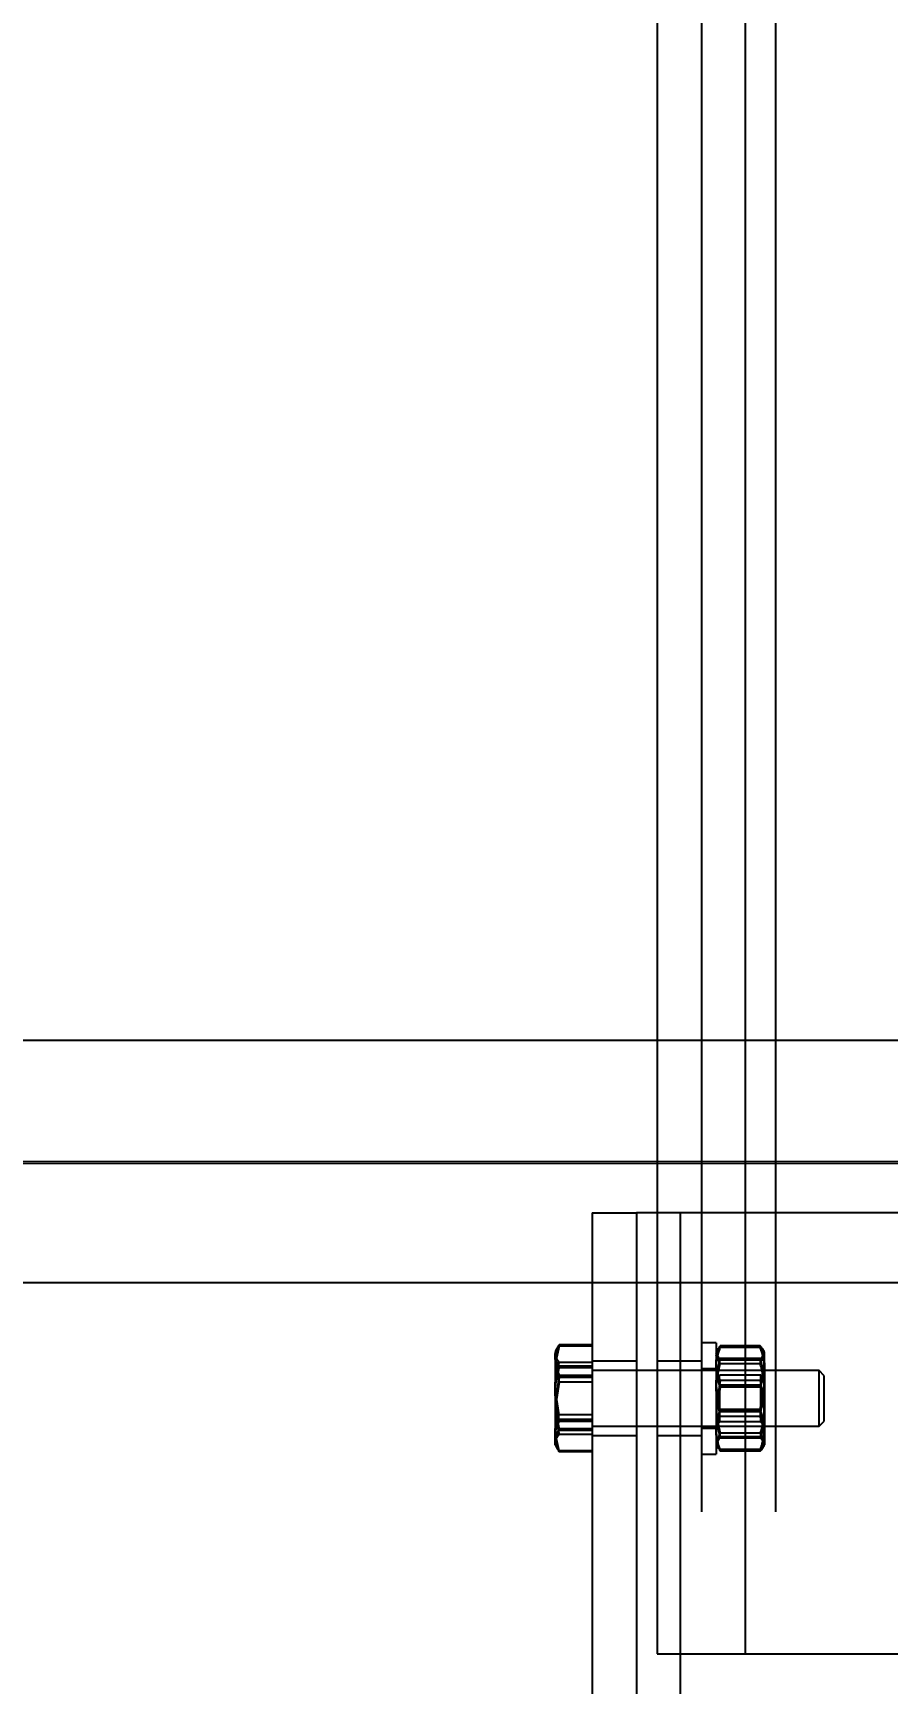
# Model space of a CAD drawing. Header units: metres. Extents: x 0 to 63075, y 0 to 44550.
# Drawn here: x 13701.7 to 13793.8, y 28096.6 to 28274.4 of the extents above; entities that cross this region are included whole.
import ezdxf

# ---------------------------------------------------------------- set-up
doc = ezdxf.new("R2010")
doc.units = ezdxf.units.M
doc.header["$LTSCALE"] = 75
for name, pattern in [('CENTER2', [28.575, 19.05, -3.175, 3.175, -3.175]), ('CENTERX2', [101.6, 63.5, -12.7, 12.7, -12.7]), ('HIDDEN2', [4.7625, 3.175, -1.5875])]:
    doc.linetypes.add(name, pattern=pattern)
for name, color, linetype in [('18_COTAS', 7, 'Continuous'), ('SC1', 7, 'CENTER2'), ('SDM', 7, 'Continuous'), ('SL1', 8, 'Continuous'), ('SL4', 4, 'Continuous'), ('ST1', 7, 'HIDDEN2')]:
    doc.layers.add(name, color=color, linetype=linetype)
doc.styles.add('ROMANS', font='ROMANS.SHX')
doc.dimstyles.new('75___1-75', dxfattribs={"dimscale": 75, "dimtxt": 2.5, "dimasz": 2, "dimexe": 1.5, "dimexo": 1, "dimgap": 0.5, "dimtad": 1, "dimdec": 0, "dimzin": 12, "dimtxsty": 'ROMANS', "dimcen": 0, "dimclrd": 256, "dimclre": 256, "dimclrt": 3, "dimazin": 3, "dimtfac": 1, "dimtdec": 0, "dimtmove": 0, "dimatfit": 0, "dimfxl": 1, "dimlwd": -1, "dimlwe": -1, "dimarcsym": 0})

# ---------------------------------------------------------------- blocks, each defined once
blk = doc.blocks.new('A$C1d93b9d1')
at = {"layer": 'SL1'}
for p, q in [((11181.73, 3863.05), (4981.73, 3863.05)), ((11181.73, 3863.05), (4981.73, 3863.05)), ((11183.73, 3850), (3804.23, 3850)), ((11181.73, 3836.95), (4981.73, 3836.95)), ((11181.73, 3836.95), (4981.73, 3836.95))]:
    blk.add_line(p, q, dxfattribs=at)
blk = doc.blocks.new('*D27')
at = {"layer": '18_COTAS', "transparency": 16777216}
for p, q in [((12131.24, 27878.33), (12131.24, 30705.37)), ((13913.74, 30509.57), (13913.74, 30705.37)), ((11981.24, 30592.87), (11122.31, 30592.87)), ((13913.74, 30592.87), (12131.24, 30592.87)), ((14063.74, 30592.87), (14213.74, 30592.87))]:
    blk.add_line(p, q, dxfattribs=at)
for points in [[(11981.24, 30617.87), (11981.24, 30567.87), (12131.24, 30592.87)], [(14063.74, 30617.87), (14063.74, 30567.87), (13913.74, 30592.87)]]:
    blk.add_solid(points, dxfattribs=at)
at = {"layer": 'Defpoints', "color": 0, "transparency": 16777216}
for p in [(13913.74, 30592.87), (13913.74, 30434.57), (12131.24, 27803.33)]:
    blk.add_point(p, dxfattribs=at)
at = {"layer": '18_COTAS', "color": 3, "transparency": 16777216, "insert": (11476.78, 30724.12), "char_height": 187.5, "attachment_point": 5, "style": 'ROMANS'}
blk.add_mtext('1782', dxfattribs=at)
blk = doc.blocks.new('A$C429c7d53')
at = {"layer": 'SL4'}
for p, q in [((48.23, 2334.74), (48.23, 1009.76)), ((57.76, 1009.76), (57.76, 2334.74)), ((41.24, 1057.26), (46, 1057.26)), ((41.24, 1057.26), (41.24, 957.26)), ((46, 1057.26), (46, 957.26)), ((48.23, 1057.26), (46, 1057.26)), ((37.38, 1042.51), (37.24, 1042.26)), ((37.24, 1042.26), (37.24, 1042.02)), ((37.24, 1042.02), (37.24, 1038.32)), ((37.49, 1042.7), (37.38, 1042.51)), ((37.55, 1042.8), (37.49, 1042.7)), ((41.24, 1043.02), (37.68, 1043.02)), ((41.24, 1042.99), (37.68, 1042.99)), ((41.24, 1042.9), (37.68, 1042.9)), ((41.24, 1041.14), (37.68, 1041.14)), ((48.23, 1040.26), (46, 1040.26)), ((37.68, 1035.5), (37.24, 1038.32)), ((37.24, 1038.32), (37.24, 1033.56)), ((41.24, 1035.5), (37.68, 1035.5)), ((37.68, 1031.62), (37.24, 1033.56)), ((37.24, 1032.26), (37.24, 1033.56)), ((46, 1034.26), (48.23, 1034.26)), ((37.24, 1032.26), (37.38, 1032.01)), ((37.38, 1032.01), (37.49, 1031.83)), ((37.43, 1032.02), (37.68, 1031.62)), ((37.68, 1031.53), (37.64, 1031.68)), ((41.24, 1031.62), (37.68, 1031.62)), ((41.24, 1031.53), (37.68, 1031.53)), ((41.24, 1031.51), (37.68, 1031.51)), ((48.23, 1009.76), (57.76, 1009.76)), ((50.76, 1004.76), (50.76, 1009.76)), ((57.76, 1009.76), (123.24, 1009.76))]:
    blk.add_line(p, q, dxfattribs=at)
for points, knots in [([(37.24, 1042.02), (37.29, 1042.26), (37.37, 1042.56), (37.63, 1042.84), (37.68, 1042.9)], [0, 0, 0, 0, 0.788999, 1, 1, 1, 1]), ([(37.68, 1041.14), (37.5, 1041.37), (37.26, 1041.66), (37.24, 1041.96), (37.24, 1042.02)], [0, 0, 0, 0, 0.768151, 1, 1, 1, 1]), ([(37.24, 1038.32), (37.24, 1038.39), (37.24, 1039.34), (37.47, 1040.28), (37.68, 1041.14)], [0, 0, 0, 0, 0.0702006, 1, 1, 1, 1]), ([(37.24, 1033.56), (37.24, 1033.61), (37.24, 1034.26), (37.47, 1034.9), (37.68, 1035.5)], [0, 0, 0, 0, 0.070201, 1, 1, 1, 1])]:
    blk.add_open_spline(points, degree=3, knots=knots, dxfattribs=at)
at = {"layer": 'ST1'}
for p, q in [((53, 2334.74), (53, 1009.76)), ((57.76, 1009.76), (57.76, 2334.74)), ((61, 2334.74), (61, 1009.76)), ((50.76, 1057.26), (48.23, 1057.26)), ((50.76, 957.26), (50.76, 1057.26)), ((123.24, 1057.26), (50.76, 1057.26)), ((50.76, 1009.76), (50.76, 1057.26)), ((37.68, 1043.02), (37.24, 1041.38)), ((37.68, 1043.01), (37.24, 1041.35)), ((37.68, 1042.99), (37.24, 1041.26)), ((37.68, 1042.9), (37.24, 1040.96)), ((41.24, 1043.01), (37.68, 1043.01)), ((54.6, 1043.26), (53, 1043.26)), ((54.6, 1043.26), (54.6, 1042.98)), ((54.6, 1042.98), (54.6, 1031.26)), ((54.8, 1042.61), (54.6, 1042.26)), ((55.04, 1041.39), (54.6, 1042.11)), ((55.04, 1041), (54.6, 1041.97)), ((54.86, 1042.57), (55.04, 1042.94)), ((59.35, 1042.94), (55.04, 1042.94)), ((59.35, 1042.82), (55.04, 1042.82)), ((59.35, 1042.77), (55.04, 1042.77)), ((59.35, 1042.75), (55.04, 1042.75)), ((59.35, 1041.39), (59.8, 1042.11)), ((59.35, 1041), (59.8, 1041.97)), ((59.8, 1042.26), (59.6, 1042.61)), ((59.8, 1041.08), (59.8, 1042.26)), ((41.24, 1040.73), (37.68, 1040.73)), ((41.24, 1040.58), (37.68, 1040.58)), ((41.24, 1040.54), (37.68, 1040.54)), ((46, 1041.26), (41.24, 1041.26)), ((46, 1040.26), (41.24, 1040.26)), ((53, 1041.26), (48.23, 1041.26)), ((65.68, 1040.26), (48.23, 1040.26)), ((54.6, 1040.46), (53, 1040.46)), ((59.35, 1041.55), (55.04, 1041.55)), ((59.35, 1041.51), (55.04, 1041.51)), ((59.35, 1041.39), (55.04, 1041.39)), ((59.35, 1041), (55.04, 1041)), ((59.77, 1039.55), (59.77, 1040.26)), ((59.8, 1040.26), (59.77, 1040.26)), ((59.8, 1041.08), (59.8, 1036.37)), ((65.68, 1034.26), (65.68, 1040.26)), ((66.24, 1039.71), (65.68, 1040.26)), ((37.68, 1039.74), (37.24, 1036.87)), ((37.68, 1039.69), (37.24, 1036.82)), ((37.68, 1039.53), (37.24, 1036.66)), ((37.68, 1039.02), (37.24, 1036.2)), ((41.24, 1039.74), (37.68, 1039.74)), ((41.24, 1039.69), (37.68, 1039.69)), ((41.24, 1039.53), (37.68, 1039.53)), ((41.24, 1039.02), (37.68, 1039.02)), ((55.04, 1039.21), (54.6, 1036.37)), ((55.04, 1036.06), (54.6, 1038.81)), ((55.04, 1036.01), (54.6, 1038.76)), ((55.04, 1038.69), (54.6, 1035.91)), ((55.04, 1035.83), (54.6, 1038.61)), ((55.04, 1038.52), (54.6, 1035.76)), ((55.04, 1038.46), (54.6, 1035.72)), ((54.95, 1039.17), (54.95, 1039.76)), ((59.42, 1039.76), (54.95, 1039.76)), ((54.95, 1039.17), (54.95, 1034.76)), ((59.35, 1039.21), (55.04, 1039.21)), ((59.35, 1038.69), (55.04, 1038.69)), ((59.35, 1038.52), (55.04, 1038.52)), ((59.35, 1038.46), (55.04, 1038.46)), ((59.35, 1039.21), (59.8, 1036.37)), ((59.35, 1036.06), (59.8, 1038.81)), ((59.35, 1036.01), (59.8, 1038.76)), ((59.35, 1038.69), (59.8, 1035.91)), ((59.35, 1035.83), (59.8, 1038.61)), ((59.35, 1038.52), (59.8, 1035.76)), ((59.35, 1038.46), (59.8, 1035.72)), ((59.42, 1034.76), (59.42, 1039.76)), ((59.77, 1034.26), (59.77, 1039.55)), ((66.24, 1034.82), (66.24, 1039.71)), ((37.68, 1034.99), (37.24, 1037.86)), ((37.68, 1034.83), (37.24, 1037.71)), ((37.68, 1034.78), (37.24, 1037.66)), ((55.04, 1035.31), (54.6, 1038.16)), ((59.35, 1035.31), (59.8, 1038.16)), ((41.24, 1034.99), (37.68, 1034.99)), ((41.24, 1034.83), (37.68, 1034.83)), ((59.35, 1036.06), (55.04, 1036.06)), ((59.35, 1036.01), (55.04, 1036.01)), ((59.35, 1035.83), (55.04, 1035.83)), ((59.35, 1035.31), (55.04, 1035.31)), ((59.8, 1036.37), (59.8, 1032.56)), ((65.68, 1034.26), (66.24, 1034.82)), ((37.64, 1031.68), (37.24, 1033.26)), ((37.68, 1031.51), (37.24, 1033.17)), ((37.68, 1031.51), (37.24, 1033.14)), ((41.24, 1034.78), (37.68, 1034.78)), ((41.24, 1033.99), (37.68, 1033.99)), ((41.24, 1033.94), (37.68, 1033.94)), ((41.24, 1033.8), (37.68, 1033.8)), ((41.24, 1033.38), (37.68, 1033.38)), ((41.24, 1034.26), (46, 1034.26)), ((41.24, 1033.26), (46, 1033.26)), ((48.23, 1034.26), (65.68, 1034.26)), ((48.23, 1033.26), (53, 1033.26)), ((53, 1034.06), (54.6, 1034.06)), ((54.6, 1034.26), (54.95, 1034.76)), ((55.04, 1033.53), (54.6, 1032.56)), ((55.04, 1033.13), (54.6, 1032.42)), ((54.95, 1034.76), (59.42, 1034.76)), ((59.35, 1033.53), (55.04, 1033.53)), ((59.35, 1033.13), (55.04, 1033.13)), ((59.35, 1033.53), (59.8, 1032.56)), ((59.35, 1033.13), (59.8, 1032.42)), ((59.42, 1034.76), (59.77, 1034.26)), ((59.77, 1034.26), (59.8, 1034.26)), ((37.49, 1031.83), (37.55, 1031.72)), ((37.53, 1031.84), (37.68, 1031.53)), ((37.58, 1031.74), (37.68, 1031.51)), ((41.24, 1031.51), (37.68, 1031.51)), ((53, 1031.26), (54.6, 1031.26)), ((54.6, 1032.26), (54.8, 1031.91)), ((54.86, 1031.95), (55.04, 1031.58)), ((59.35, 1033.01), (55.04, 1033.01)), ((59.35, 1032.97), (55.04, 1032.97)), ((59.35, 1031.77), (55.04, 1031.77)), ((59.35, 1031.75), (55.04, 1031.75)), ((59.35, 1031.7), (55.04, 1031.7)), ((59.35, 1031.58), (55.04, 1031.58)), ((59.6, 1031.91), (59.8, 1032.26)), ((59.8, 1032.56), (59.8, 1032.26))]:
    blk.add_line(p, q, dxfattribs=at)
for points, knots in [([(37.24, 1041.78), (37.29, 1042.11), (37.37, 1042.53), (37.63, 1042.93), (37.68, 1043.02)], [0, 0, 0, 0, 0.788999, 1, 1, 1, 1]), ([(37.24, 1041.86), (37.29, 1042.16), (37.37, 1042.55), (37.63, 1042.92), (37.68, 1042.99)], [0, 0, 0, 0, 0.788999, 1, 1, 1, 1]), ([(37.24, 1041.8), (37.28, 1042.12), (37.33, 1042.45), (37.53, 1042.77), (37.53, 1042.77)], [0, 0, 0, 0, 0.993004, 1, 1, 1, 1]), ([(54.6, 1041.08), (54.6, 1041.25), (54.63, 1041.88), (54.87, 1042.49), (55.04, 1042.94)], [0, 0, 0, 0, 0.268634, 1, 1, 1, 1]), ([(54.6, 1040.76), (54.6, 1040.95), (54.63, 1041.64), (54.87, 1042.32), (55.04, 1042.82)], [0, 0, 0, 0, 0.268634, 1, 1, 1, 1]), ([(54.6, 1040.64), (54.6, 1040.84), (54.63, 1041.56), (54.87, 1042.26), (55.04, 1042.77)], [0, 0, 0, 0, 0.268634, 1, 1, 1, 1]), ([(54.6, 1040.61), (54.6, 1040.8), (54.63, 1041.53), (54.87, 1042.24), (55.04, 1042.75)], [0, 0, 0, 0, 0.268634, 1, 1, 1, 1]), ([(59.8, 1041.08), (59.79, 1041.25), (59.77, 1041.88), (59.53, 1042.49), (59.35, 1042.94)], [0, 0, 0, 0, 0.268634, 1, 1, 1, 1]), ([(59.8, 1041.97), (59.8, 1041.99), (59.79, 1042.32), (59.56, 1042.64), (59.35, 1042.94)], [0, 0, 0, 0, 0.070201, 1, 1, 1, 1]), ([(59.8, 1040.76), (59.79, 1040.95), (59.77, 1041.64), (59.53, 1042.32), (59.35, 1042.82)], [0, 0, 0, 0, 0.268634, 1, 1, 1, 1]), ([(59.8, 1040.64), (59.79, 1040.84), (59.77, 1041.56), (59.53, 1042.26), (59.35, 1042.77)], [0, 0, 0, 0, 0.268634, 1, 1, 1, 1]), ([(59.8, 1040.61), (59.79, 1040.8), (59.77, 1041.53), (59.53, 1042.24), (59.35, 1042.75)], [0, 0, 0, 0, 0.268634, 1, 1, 1, 1]), ([(59.8, 1042.11), (59.8, 1042.12), (59.8, 1042.23), (59.7, 1042.34), (59.62, 1042.42)], [0, 0, 0, 0, 0.158847, 1, 1, 1, 1]), ([(59.8, 1042.14), (59.8, 1042.16), (59.8, 1042.24), (59.71, 1042.32), (59.64, 1042.38)], [0, 0, 0, 0, 0.18247, 1, 1, 1, 1]), ([(59.8, 1042.15), (59.8, 1042.17), (59.8, 1042.24), (59.72, 1042.31), (59.65, 1042.37)], [0, 0, 0, 0, 0.1913, 1, 1, 1, 1]), ([(37.68, 1040.73), (37.5, 1041.01), (37.26, 1041.39), (37.24, 1041.77), (37.24, 1041.86)], [0, 0, 0, 0, 0.768151, 1, 1, 1, 1]), ([(37.68, 1040.58), (37.5, 1040.89), (37.26, 1041.29), (37.24, 1041.7), (37.24, 1041.8)], [0, 0, 0, 0, 0.768151, 1, 1, 1, 1]), ([(37.68, 1040.54), (37.5, 1040.85), (37.26, 1041.26), (37.24, 1041.68), (37.24, 1041.78)], [0, 0, 0, 0, 0.768151, 1, 1, 1, 1]), ([(37.24, 1041.38), (37.24, 1041.34), (37.24, 1040.79), (37.47, 1040.25), (37.68, 1039.74)], [0, 0, 0, 0, 0.070201, 1, 1, 1, 1]), ([(37.24, 1041.35), (37.24, 1041.31), (37.24, 1040.75), (37.47, 1040.2), (37.68, 1039.69)], [0, 0, 0, 0, 0.070201, 1, 1, 1, 1]), ([(37.24, 1041.26), (37.24, 1041.22), (37.24, 1040.64), (37.47, 1040.06), (37.68, 1039.53)], [0, 0, 0, 0, 0.0702006, 1, 1, 1, 1]), ([(37.24, 1040.96), (37.24, 1040.92), (37.24, 1040.26), (37.47, 1039.62), (37.68, 1039.02)], [0, 0, 0, 0, 0.0702006, 1, 1, 1, 1]), ([(37.24, 1037.86), (37.24, 1037.93), (37.24, 1038.9), (37.47, 1039.84), (37.68, 1040.73)], [0, 0, 0, 0, 0.070201, 1, 1, 1, 1]), ([(37.24, 1037.71), (37.24, 1037.77), (37.24, 1038.75), (37.47, 1039.7), (37.68, 1040.58)], [0, 0, 0, 0, 0.070201, 1, 1, 1, 1]), ([(37.24, 1037.66), (37.24, 1037.73), (37.24, 1038.7), (37.47, 1039.65), (37.68, 1040.54)], [0, 0, 0, 0, 0.070201, 1, 1, 1, 1]), ([(54.6, 1038.81), (54.6, 1038.87), (54.6, 1039.8), (54.83, 1040.71), (55.04, 1041.55)], [0, 0, 0, 0, 0.0702006, 1, 1, 1, 1]), ([(54.6, 1038.76), (54.6, 1038.83), (54.6, 1039.76), (54.83, 1040.67), (55.04, 1041.51)], [0, 0, 0, 0, 0.070201, 1, 1, 1, 1]), ([(54.6, 1038.61), (54.6, 1038.68), (54.6, 1039.62), (54.83, 1040.54), (55.04, 1041.39)], [0, 0, 0, 0, 0.070201, 1, 1, 1, 1]), ([(55.04, 1039.21), (54.98, 1039.37), (54.71, 1039.98), (54.65, 1040.61), (54.6, 1041.08)], [0, 0, 0, 0, 0.257551, 1, 1, 1, 1]), ([(54.6, 1038.16), (54.6, 1038.22), (54.6, 1039.18), (54.83, 1040.12), (55.04, 1041)], [0, 0, 0, 0, 0.070201, 1, 1, 1, 1]), ([(55.04, 1038.69), (54.98, 1038.87), (54.71, 1039.54), (54.65, 1040.24), (54.6, 1040.76)], [0, 0, 0, 0, 0.257551, 1, 1, 1, 1]), ([(55.04, 1038.52), (54.98, 1038.7), (54.71, 1039.39), (54.65, 1040.11), (54.6, 1040.64)], [0, 0, 0, 0, 0.257551, 1, 1, 1, 1]), ([(55.04, 1038.46), (54.98, 1038.64), (54.71, 1039.34), (54.65, 1040.07), (54.6, 1040.61)], [0, 0, 0, 0, 0.257551, 1, 1, 1, 1]), ([(59.8, 1038.81), (59.8, 1038.87), (59.79, 1039.8), (59.56, 1040.71), (59.35, 1041.55)], [0, 0, 0, 0, 0.0702006, 1, 1, 1, 1]), ([(59.8, 1038.76), (59.8, 1038.83), (59.79, 1039.76), (59.56, 1040.67), (59.35, 1041.51)], [0, 0, 0, 0, 0.070201, 1, 1, 1, 1]), ([(59.8, 1038.61), (59.8, 1038.68), (59.79, 1039.62), (59.56, 1040.54), (59.35, 1041.39)], [0, 0, 0, 0, 0.070201, 1, 1, 1, 1]), ([(59.35, 1039.21), (59.42, 1039.37), (59.68, 1039.98), (59.75, 1040.61), (59.8, 1041.08)], [0, 0, 0, 0, 0.257551, 1, 1, 1, 1]), ([(59.8, 1038.16), (59.8, 1038.22), (59.79, 1039.18), (59.56, 1040.12), (59.35, 1041)], [0, 0, 0, 0, 0.070201, 1, 1, 1, 1]), ([(59.35, 1038.69), (59.42, 1038.87), (59.68, 1039.54), (59.75, 1040.24), (59.8, 1040.76)], [0, 0, 0, 0, 0.257551, 1, 1, 1, 1]), ([(59.35, 1038.52), (59.42, 1038.7), (59.68, 1039.39), (59.75, 1040.11), (59.8, 1040.64)], [0, 0, 0, 0, 0.257551, 1, 1, 1, 1]), ([(59.35, 1038.46), (59.42, 1038.64), (59.68, 1039.34), (59.75, 1040.07), (59.8, 1040.61)], [0, 0, 0, 0, 0.257551, 1, 1, 1, 1]), ([(37.24, 1036.87), (37.24, 1036.8), (37.24, 1035.83), (37.47, 1034.87), (37.68, 1033.99)], [0, 0, 0, 0, 0.070201, 1, 1, 1, 1]), ([(37.24, 1036.82), (37.24, 1036.75), (37.24, 1035.78), (37.47, 1034.83), (37.68, 1033.94)], [0, 0, 0, 0, 0.070201, 1, 1, 1, 1]), ([(37.24, 1036.66), (37.24, 1036.6), (37.24, 1035.63), (37.47, 1034.68), (37.68, 1033.8)], [0, 0, 0, 0, 0.070201, 1, 1, 1, 1]), ([(37.24, 1036.2), (37.24, 1036.14), (37.24, 1035.18), (37.47, 1034.25), (37.68, 1033.38)], [0, 0, 0, 0, 0.070201, 1, 1, 1, 1]), ([(37.24, 1033.26), (37.24, 1033.3), (37.24, 1033.89), (37.47, 1034.46), (37.68, 1034.99)], [0, 0, 0, 0, 0.070201, 1, 1, 1, 1]), ([(37.24, 1033.17), (37.24, 1033.21), (37.24, 1033.77), (37.47, 1034.32), (37.68, 1034.83)], [0, 0, 0, 0, 0.070201, 1, 1, 1, 1]), ([(54.6, 1036.37), (54.6, 1036.3), (54.6, 1035.34), (54.83, 1034.4), (55.04, 1033.53)], [0, 0, 0, 0, 0.070201, 1, 1, 1, 1]), ([(54.6, 1033.92), (54.6, 1034.11), (54.63, 1034.84), (54.87, 1035.54), (55.04, 1036.06)], [0, 0, 0, 0, 0.268634, 1, 1, 1, 1]), ([(54.6, 1033.88), (54.6, 1034.07), (54.63, 1034.79), (54.87, 1035.49), (55.04, 1036.01)], [0, 0, 0, 0, 0.2686336, 1, 1, 1, 1]), ([(54.6, 1035.91), (54.6, 1035.85), (54.6, 1034.91), (54.83, 1033.99), (55.04, 1033.13)], [0, 0, 0, 0, 0.070201, 1, 1, 1, 1]), ([(54.6, 1033.77), (54.6, 1033.96), (54.63, 1034.65), (54.87, 1035.33), (55.04, 1035.83)], [0, 0, 0, 0, 0.2686336, 1, 1, 1, 1]), ([(54.6, 1035.76), (54.6, 1035.7), (54.6, 1034.77), (54.83, 1033.86), (55.04, 1033.01)], [0, 0, 0, 0, 0.070201, 1, 1, 1, 1]), ([(54.6, 1035.72), (54.6, 1035.65), (54.6, 1034.73), (54.83, 1033.82), (55.04, 1032.97)], [0, 0, 0, 0, 0.0702006, 1, 1, 1, 1]), ([(54.6, 1033.45), (54.6, 1033.62), (54.63, 1034.25), (54.87, 1034.87), (55.04, 1035.31)], [0, 0, 0, 0, 0.268634, 1, 1, 1, 1]), ([(59.8, 1036.37), (59.8, 1036.3), (59.79, 1035.34), (59.56, 1034.4), (59.35, 1033.53)], [0, 0, 0, 0, 0.070201, 1, 1, 1, 1]), ([(59.8, 1033.92), (59.79, 1034.11), (59.77, 1034.84), (59.53, 1035.54), (59.35, 1036.06)], [0, 0, 0, 0, 0.268634, 1, 1, 1, 1]), ([(59.8, 1033.88), (59.79, 1034.07), (59.77, 1034.79), (59.53, 1035.49), (59.35, 1036.01)], [0, 0, 0, 0, 0.268634, 1, 1, 1, 1]), ([(59.8, 1035.91), (59.8, 1035.85), (59.79, 1034.91), (59.56, 1033.99), (59.35, 1033.13)], [0, 0, 0, 0, 0.070201, 1, 1, 1, 1]), ([(59.8, 1033.77), (59.79, 1033.96), (59.77, 1034.65), (59.53, 1035.33), (59.35, 1035.83)], [0, 0, 0, 0, 0.268634, 1, 1, 1, 1]), ([(59.8, 1035.76), (59.8, 1035.7), (59.79, 1034.77), (59.56, 1033.86), (59.35, 1033.01)], [0, 0, 0, 0, 0.070201, 1, 1, 1, 1]), ([(59.8, 1035.72), (59.8, 1035.65), (59.79, 1034.73), (59.56, 1033.82), (59.35, 1032.97)], [0, 0, 0, 0, 0.070201, 1, 1, 1, 1]), ([(59.8, 1033.45), (59.79, 1033.62), (59.77, 1034.25), (59.53, 1034.87), (59.35, 1035.31)], [0, 0, 0, 0, 0.268634, 1, 1, 1, 1]), ([(37.24, 1033.14), (37.24, 1033.18), (37.24, 1033.74), (37.47, 1034.28), (37.68, 1034.78)], [0, 0, 0, 0, 0.070201, 1, 1, 1, 1]), ([(37.68, 1033.99), (37.63, 1033.9), (37.37, 1033.5), (37.29, 1033.08), (37.24, 1032.75)], [0, 0, 0, 0, 0.211001, 1, 1, 1, 1]), ([(37.68, 1033.94), (37.63, 1033.86), (37.37, 1033.46), (37.29, 1033.05), (37.24, 1032.73)], [0, 0, 0, 0, 0.211001, 1, 1, 1, 1]), ([(37.68, 1033.8), (37.63, 1033.72), (37.37, 1033.35), (37.29, 1032.97), (37.24, 1032.66)], [0, 0, 0, 0, 0.211001, 1, 1, 1, 1]), ([(37.68, 1033.38), (37.63, 1033.32), (37.37, 1033.03), (37.29, 1032.74), (37.24, 1032.5)], [0, 0, 0, 0, 0.2110008, 1, 1, 1, 1]), ([(55.04, 1031.77), (54.98, 1031.95), (54.71, 1032.65), (54.65, 1033.38), (54.6, 1033.92)], [0, 0, 0, 0, 0.2575513, 1, 1, 1, 1]), ([(55.04, 1031.75), (54.98, 1031.93), (54.71, 1032.63), (54.65, 1033.35), (54.6, 1033.88)], [0, 0, 0, 0, 0.257551, 1, 1, 1, 1]), ([(55.04, 1031.7), (54.98, 1031.88), (54.71, 1032.55), (54.65, 1033.25), (54.6, 1033.77)], [0, 0, 0, 0, 0.2575513, 1, 1, 1, 1]), ([(55.04, 1031.58), (54.98, 1031.74), (54.71, 1032.35), (54.65, 1032.98), (54.6, 1033.45)], [0, 0, 0, 0, 0.257551, 1, 1, 1, 1]), ([(59.35, 1031.77), (59.42, 1031.95), (59.68, 1032.65), (59.75, 1033.38), (59.8, 1033.92)], [0, 0, 0, 0, 0.257551, 1, 1, 1, 1]), ([(59.35, 1031.75), (59.42, 1031.93), (59.68, 1032.63), (59.75, 1033.35), (59.8, 1033.88)], [0, 0, 0, 0, 0.257551, 1, 1, 1, 1]), ([(59.35, 1031.7), (59.42, 1031.88), (59.68, 1032.55), (59.75, 1033.25), (59.8, 1033.77)], [0, 0, 0, 0, 0.257551, 1, 1, 1, 1]), ([(59.35, 1031.58), (59.42, 1031.74), (59.68, 1032.35), (59.75, 1032.98), (59.8, 1033.45)], [0, 0, 0, 0, 0.257551, 1, 1, 1, 1]), ([(37.24, 1032.75), (37.24, 1032.65), (37.24, 1032.42), (37.37, 1032.19), (37.44, 1032.06)], [0, 0, 0, 0, 0.42217, 1, 1, 1, 1]), ([(37.24, 1032.73), (37.24, 1032.63), (37.25, 1032.31), (37.44, 1031.99), (37.57, 1031.77)], [0, 0, 0, 0, 0.294345, 1, 1, 1, 1]), ([(37.24, 1032.66), (37.24, 1032.58), (37.24, 1032.4), (37.33, 1032.24), (37.38, 1032.16)], [0, 0, 0, 0, 0.52113, 1, 1, 1, 1]), ([(37.24, 1032.5), (37.24, 1032.43), (37.24, 1032.27), (37.36, 1032.11), (37.43, 1032.02)], [0, 0, 0, 0, 0.429078, 1, 1, 1, 1]), ([(59.8, 1032.56), (59.8, 1032.53), (59.79, 1032.2), (59.56, 1031.88), (59.35, 1031.58)], [0, 0, 0, 0, 0.070201, 1, 1, 1, 1]), ([(59.8, 1032.42), (59.8, 1032.4), (59.8, 1032.29), (59.7, 1032.19), (59.62, 1032.1)], [0, 0, 0, 0, 0.158847, 1, 1, 1, 1]), ([(59.8, 1032.38), (59.8, 1032.37), (59.8, 1032.29), (59.71, 1032.21), (59.64, 1032.14)], [0, 0, 0, 0, 0.18247, 1, 1, 1, 1]), ([(59.8, 1032.37), (59.8, 1032.36), (59.8, 1032.28), (59.72, 1032.21), (59.65, 1032.15)], [0, 0, 0, 0, 0.1913, 1, 1, 1, 1])]:
    blk.add_open_spline(points, degree=3, knots=knots, dxfattribs=at)

msp = doc.modelspace()

# ---------------------------------------------------------------- linework, layer by layer
at = {"layer": 'SC1', "color": 7, "linetype": 'CENTERX2', "lineweight": 9}
msp.add_line((22143.58, 28152.59), (6381.38, 28152.59), dxfattribs=at)

# ---------------------------------------------------------------- block references
at = {"layer": 'SDM'}
for name, p in [('A$C1d93b9d1', (8259.51, 24302.83)), ('A$C429c7d53', (13720.74, 27090.07))]:
    msp.add_blockref(name, p, dxfattribs=at)

# ---------------------------------------------------------------- dimensions: what is measured, and where the dimension line sits
at = {"layer": '18_COTAS'}
dim = msp.add_linear_dim(base=(13913.73996451, 30592.87116724), p1=(12131.23996451, 27803.3334565), p2=(13913.73996451, 30434.56595658), dimstyle='75___1-75', dxfattribs=at)
dim.commit()
dim.dimension.update_dxf_attribs({"geometry": '*D27', "text_midpoint": (11476.77567879, 30592.87116724), "dimtype": 160})

doc.saveas('drawing.dxf')
